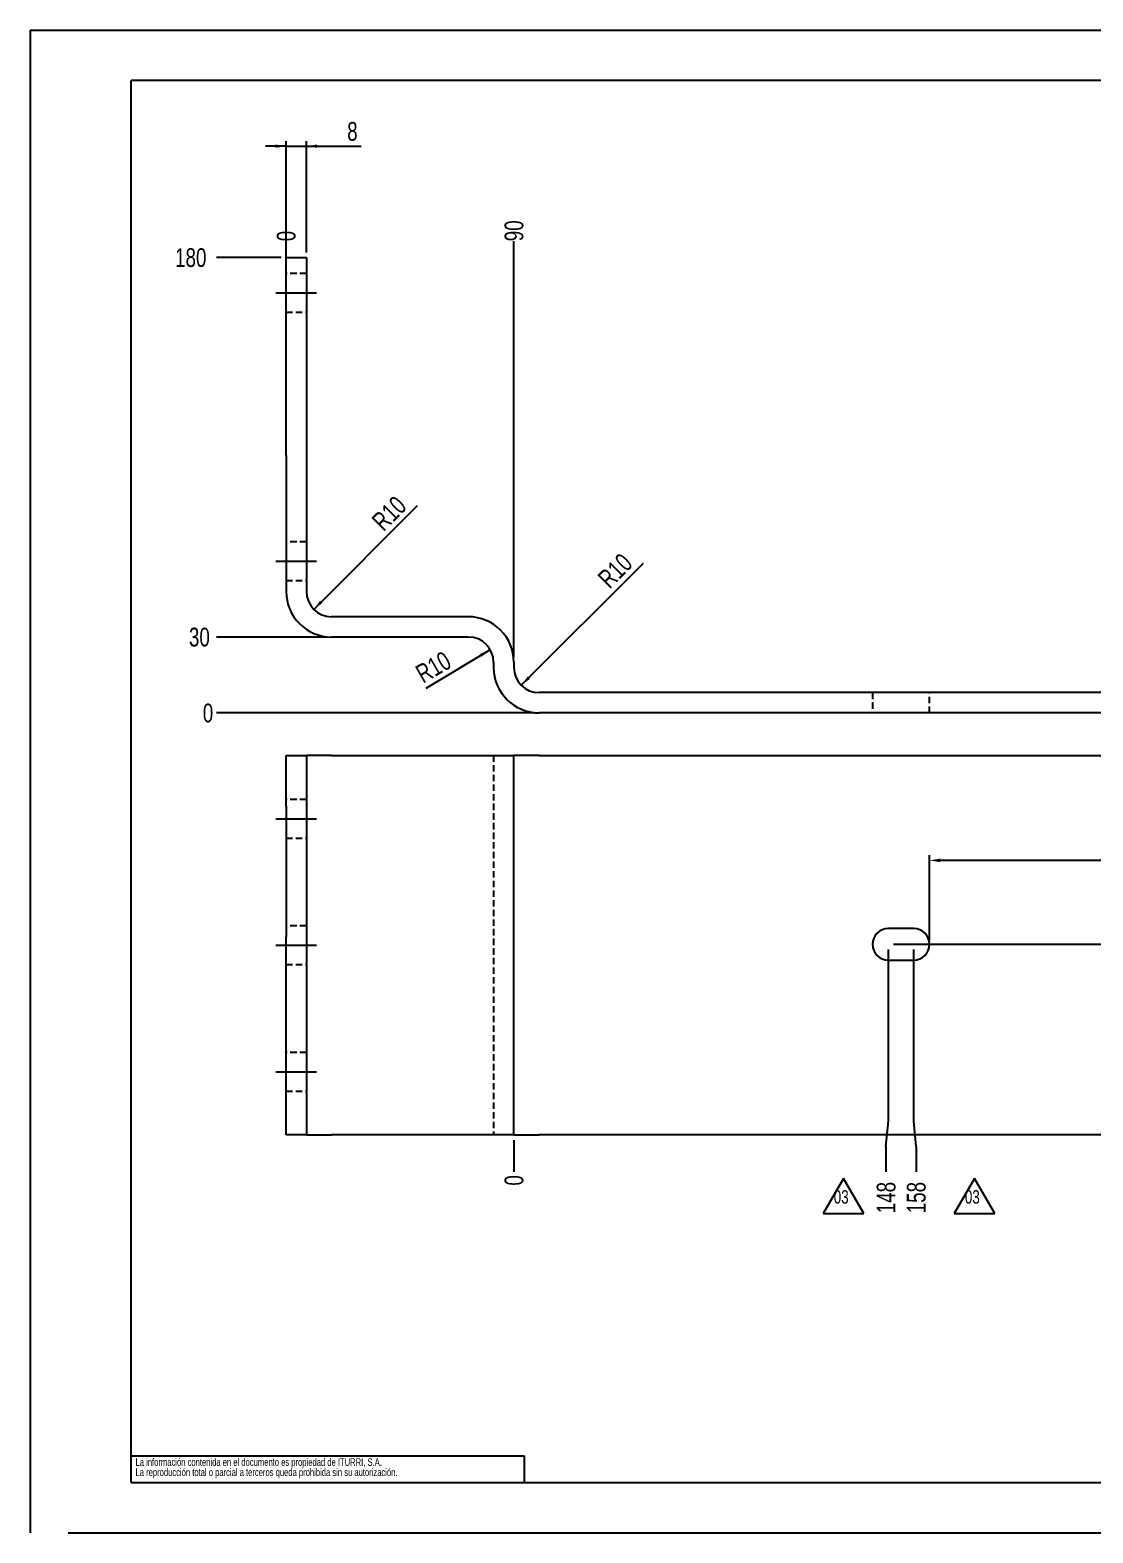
# Model space of a CAD drawing. Extents: x 0 to 2826, y -106 to 813.
# Drawn here: x 0 to 210, y 0 to 297 of the extents above; entities that cross this region are included whole.
import ezdxf

# ---------------------------------------------------------------- set-up
doc = ezdxf.new("R2010")
doc.units = 0
doc.header["$PDSIZE"] = -1
doc.linetypes.add('CENTERX2', pattern=[20.32, 12.7, -2.54, 2.54, -2.54])
doc.linetypes.add('HIDDEN', pattern=[1.905, 1.27, -0.635])
doc.layers.get('0').update_dxf_attribs({"linetype": 'CONTINUOUS'})
doc.layers.get('Defpoints').update_dxf_attribs({"linetype": 'CONTINUOUS'})
doc.layers.add('FORMATO', color=7, linetype='CONTINUOUS')
doc.layers.add('SLD-0', color=179, linetype='CONTINUOUS')
doc.styles.add('SLDTEXTSTYLE0', font='TXT', dxfattribs={"width": 0.75})
doc.dimstyles.new('ISO-25', dxfattribs={"dimtxt": 2.5, "dimasz": 2.5, "dimexe": 1.25, "dimexo": 0.625, "dimtad": 1, "dimdsep": 46, "dimtxsty": 'Standard', "dimcen": 2.5, "dimadec": 0, "dimazin": 0, "dimtfac": 1, "dimtmove": 0, "dimatfit": 3, "dimfxl": 1, "dimarcsym": 0})
doc.dimstyles.new('SLDDIMSTYLE0', dxfattribs={"dimtxt": 3.704167, "dimasz": 2.116667, "dimexe": 0, "dimexo": 0.0625, "dimgap": 0.926042, "dimtad": 0, "dimtih": 1, "dimtoh": 1, "dimdec": 0, "dimlfac": 2, "dimrnd": 1e-09, "dimdsep": 46, "dimtxsty": 'SLDTEXTSTYLE0', "dimblk1": 'NONE', "dimblk2": 'NONE', "dimsah": 1, "dimcen": 0.09, "dimadec": 0, "dimazin": 0, "dimtfac": 1, "dimtdec": 0, "dimtofl": 0, "dimtmove": 0, "dimatfit": 3, "dimldrblk": 'NONE', "dimfxl": 1, "dimtolj": 1, "dimtzin": 12, "dimarcsym": 0})
doc.dimstyles.new('SLDDIMSTYLE1', dxfattribs={"dimtxt": 3.704167, "dimasz": 2.116667, "dimexe": 0, "dimexo": 0.0625, "dimgap": 0.926042, "dimtad": 0, "dimtih": 1, "dimtoh": 1, "dimdec": 1, "dimlfac": 2, "dimrnd": 1e-09, "dimzin": 12, "dimdsep": 46, "dimtxsty": 'SLDTEXTSTYLE0', "dimblk1": 'NONE', "dimblk2": 'NONE', "dimsah": 1, "dimcen": 0.09, "dimadec": 0, "dimazin": 0, "dimtfac": 1, "dimtdec": 1, "dimtofl": 0, "dimtmove": 0, "dimatfit": 3, "dimldrblk": 'NONE', "dimfxl": 1, "dimtolj": 1, "dimtzin": 12, "dimarcsym": 0})
doc.dimstyles.new('SLDDIMSTYLE2', dxfattribs={"dimtxt": 3.704167, "dimasz": 2.116667, "dimexe": 0, "dimexo": 0.0625, "dimgap": 0.926042, "dimtad": 1, "dimdec": 1, "dimlfac": 2, "dimrnd": 1e-09, "dimzin": 12, "dimdsep": 46, "dimtxsty": 'SLDTEXTSTYLE0', "dimsah": 1, "dimcen": 0, "dimadec": 0, "dimazin": 0, "dimtfac": 1, "dimtdec": 1, "dimtofl": 0, "dimtmove": 1, "dimatfit": 3, "dimfxl": 1, "dimtolj": 1, "dimtzin": 12, "dimarcsym": 0})
doc.dimstyles.new('SLDDIMSTYLE3', dxfattribs={"dimtxt": 3.704167, "dimasz": 2.116667, "dimexe": 0, "dimexo": 0.0625, "dimgap": 0.926042, "dimtad": 1, "dimdec": 1, "dimlfac": 2, "dimrnd": 1e-09, "dimzin": 12, "dimdsep": 46, "dimtxsty": 'SLDTEXTSTYLE0', "dimsah": 1, "dimcen": 0.09, "dimadec": 0, "dimazin": 0, "dimtfac": 1, "dimtdec": 1, "dimtmove": 0, "dimatfit": 0, "dimfxl": 1, "dimtolj": 1, "dimtzin": 12, "dimarcsym": 0})

# ---------------------------------------------------------------- blocks, each defined once
blk = doc.blocks.new('SW_NOTE_0_4')
at = {"layer": 'SLD-0', "color": 0, "char_height": 1.5, "attachment_point": 1, "style": 'SLDTEXTSTYLE0'}
for s, insert in [('La información contenida en el documento es propiedad de ITURRI, S.A.', (0, 1.93)), ('La reproducción total o parcial a terceros queda prohibida sin su autorización.', (0, -0.07))]:
    blk.add_mtext(s, dxfattribs=dict(at, insert=insert))
blk = doc.blocks.new('SW_NOTE_0_8')
at = {"layer": 'SLD-0', "color": 0, "char_height": 1.5, "attachment_point": 1, "style": 'SLDTEXTSTYLE0'}
for s, insert in [('La información contenida en el documento es propiedad de ITURRI, S.A.', (0, 1.93)), ('La reproducción total o parcial a terceros queda prohibida sin su autorización.', (0, -0.07))]:
    blk.add_mtext(s, dxfattribs=dict(at, insert=insert))
blk = doc.blocks.new('_D')
at = {"layer": 'FORMATO', "transparency": 16777216}
blk.add_line((50.59, 250.13), (50.59, 255.26), dxfattribs=at)
at = {"layer": 'FORMATO', "transparency": 16777216, "insert": (48.75, 255.26), "char_height": 3.7, "attachment_point": 1, "rotation": 90, "style": 'SLDTEXTSTYLE0'}
blk.add_mtext('0', dxfattribs=at)
blk = doc.blocks.new('_NONE')
blk = doc.blocks.new('_D_1')
at = {"layer": 'FORMATO', "color": 7, "transparency": 16777216}
blk.add_line((95.59, 173.05), (95.59, 255.26), dxfattribs=at)
at = {"layer": 'FORMATO', "color": 7, "transparency": 16777216, "insert": (93.75, 255.26), "char_height": 3.704, "attachment_point": 1, "rotation": 90, "style": 'SLDTEXTSTYLE0'}
blk.add_mtext('90', dxfattribs=at)
blk = doc.blocks.new('_D_2')
at = {"layer": 'FORMATO', "color": 7, "transparency": 16777216}
blk.add_line((265.59, 167.05), (265.59, 255.26), dxfattribs=at)
at = {"layer": 'FORMATO', "color": 7, "transparency": 16777216, "insert": (263.75, 255.26), "char_height": 3.704, "attachment_point": 1, "rotation": 90, "style": 'SLDTEXTSTYLE0'}
blk.add_mtext('430', dxfattribs=at)
blk = doc.blocks.new('_D_3')
at = {"layer": 'FORMATO', "transparency": 16777216}
blk.add_line((99.59, 162.05), (36.86, 162.05), dxfattribs=at)
at = {"layer": 'FORMATO', "transparency": 16777216, "insert": (34.13, 163.89), "char_height": 3.7, "attachment_point": 1, "style": 'SLDTEXTSTYLE0'}
blk.add_mtext('0', dxfattribs=at)
blk = doc.blocks.new('_D_4')
at = {"layer": 'FORMATO', "color": 7, "transparency": 16777216}
blk.add_line((58.59, 177.05), (36.86, 177.05), dxfattribs=at)
at = {"layer": 'FORMATO', "color": 7, "transparency": 16777216, "insert": (31.39, 178.89), "char_height": 3.704, "attachment_point": 1, "style": 'SLDTEXTSTYLE0'}
blk.add_mtext('30', dxfattribs=at)
blk = doc.blocks.new('_D_5')
at = {"layer": 'FORMATO', "color": 7, "transparency": 16777216}
blk.add_line((49.59, 252.05), (36.86, 252.05), dxfattribs=at)
at = {"layer": 'FORMATO', "color": 7, "transparency": 16777216, "insert": (28.65, 253.89), "char_height": 3.704, "attachment_point": 1, "style": 'SLDTEXTSTYLE0'}
blk.add_mtext('180', dxfattribs=at)
blk = doc.blocks.new('_D_6')
at = {"layer": 'FORMATO', "color": 7, "transparency": 16777216}
blk.add_line((56.05, 182.52), (76.58, 203.01), dxfattribs=at)
blk.add_solid([(56.05, 182.52), (57.78, 183.78), (57.32, 184.24)], dxfattribs=at)
at = {"layer": 'FORMATO', "color": 7, "transparency": 16777216, "insert": (67.22, 200.39), "char_height": 3.704, "attachment_point": 1, "rotation": 45, "style": 'SLDTEXTSTYLE0'}
blk.add_mtext('R10', dxfattribs=at)
blk = doc.blocks.new('_D_7')
at = {"layer": 'FORMATO', "color": 7, "transparency": 16777216}
blk.add_line((90.92, 174.55), (78.19, 166.88), dxfattribs=at)
blk.add_solid([(90.92, 174.55), (88.94, 173.74), (89.27, 173.18)], dxfattribs=at)
at = {"layer": 'FORMATO', "color": 7, "transparency": 16777216, "insert": (75.8, 171.01), "char_height": 3.704, "attachment_point": 1, "rotation": 30, "style": 'SLDTEXTSTYLE0'}
blk.add_mtext('R10', dxfattribs=at)
blk = doc.blocks.new('_D_8')
at = {"layer": 'FORMATO', "color": 7, "transparency": 16777216}
blk.add_line((97.05, 167.52), (121.23, 191.67), dxfattribs=at)
blk.add_solid([(97.05, 167.52), (98.78, 168.78), (98.32, 169.25)], dxfattribs=at)
at = {"layer": 'FORMATO', "color": 7, "transparency": 16777216, "insert": (111.87, 189.06), "char_height": 3.704, "attachment_point": 1, "rotation": 45, "style": 'SLDTEXTSTYLE0'}
blk.add_mtext('R10', dxfattribs=at)
blk = doc.blocks.new('_D_9')
at = {"layer": 'FORMATO', "color": 7, "transparency": 16777216}
for p, q in [((50.59, 274.05), (46.52, 274.05)), ((50.59, 253.05), (50.59, 275.05)), ((50.59, 274.05), (54.59, 274.05)), ((54.59, 253.05), (54.59, 275.05)), ((54.59, 274.05), (65.4, 274.05))]:
    blk.add_line(p, q, dxfattribs=at)
for points in [[(50.59, 274.05), (48.47, 274.38), (48.47, 273.73)], [(54.59, 274.05), (56.7, 273.73), (56.7, 274.38)]]:
    blk.add_solid(points, dxfattribs=at)
at = {"layer": 'FORMATO', "color": 7, "transparency": 16777216, "insert": (62.66, 278.83), "char_height": 3.7, "attachment_point": 1, "style": 'SLDTEXTSTYLE0'}
blk.add_mtext('8', dxfattribs=at)
blk = doc.blocks.new('SW_NOTE_0')
at = {"layer": 'FORMATO', "color": 0, "insert": (0, 17.1), "char_height": 13.23, "attachment_point": 1, "style": 'SLDTEXTSTYLE0'}
blk.add_mtext('03', dxfattribs=at)
blk = doc.blocks.new('SIMBOLO_REV3')
at = {"layer": 'FORMATO'}
for p, q in [((201.4, 1620.3), (181.4, 1585.7)), ((221.4, 1585.7), (201.4, 1620.3)), ((181.4, 1585.7), (221.4, 1585.7))]:
    blk.add_line(p, q, dxfattribs=at)
at = {"layer": 'FORMATO', "color": 7}
blk.add_blockref('SW_NOTE_0', (191.8, 1591.6), dxfattribs=at)
blk = doc.blocks.new('_D_18')
at = {"layer": 'FORMATO', "transparency": 16777216}
blk.add_line((95.59, 77.64), (95.59, 71.38), dxfattribs=at)
at = {"layer": 'FORMATO', "transparency": 16777216, "insert": (93.75, 68.64), "char_height": 3.7, "attachment_point": 1, "rotation": 90, "style": 'SLDTEXTSTYLE0'}
blk.add_mtext('0', dxfattribs=at)
blk = doc.blocks.new('_D_19')
at = {"layer": 'FORMATO', "color": 7, "transparency": 16777216}
for p, q in [((169.59, 81.38), (169.59, 115.33)), ((169.11, 76.38), (169.59, 81.38)), ((169.11, 76.38), (169.11, 71.38))]:
    blk.add_line(p, q, dxfattribs=at)
at = {"layer": 'FORMATO', "color": 7, "transparency": 16777216, "insert": (167.28, 63.17), "char_height": 3.704, "attachment_point": 1, "rotation": 90, "style": 'SLDTEXTSTYLE0'}
blk.add_mtext('148', dxfattribs=at)
blk = doc.blocks.new('_D_20')
at = {"layer": 'FORMATO', "color": 7, "transparency": 16777216}
for p, q in [((174.59, 81.38), (174.59, 115.33)), ((175.06, 76.38), (174.59, 81.38)), ((175.06, 76.38), (175.06, 71.38))]:
    blk.add_line(p, q, dxfattribs=at)
at = {"layer": 'FORMATO', "color": 7, "transparency": 16777216, "insert": (173.23, 63.17), "char_height": 3.704, "attachment_point": 1, "rotation": 90, "style": 'SLDTEXTSTYLE0'}
blk.add_mtext('158', dxfattribs=at)
blk = doc.blocks.new('_D_21')
at = {"layer": 'FORMATO', "color": 7, "transparency": 16777216}
for p, q in [((253.59, 81.38), (253.59, 115.33)), ((252.89, 76.38), (253.59, 81.38)), ((252.89, 76.38), (252.89, 71.38))]:
    blk.add_line(p, q, dxfattribs=at)
at = {"layer": 'FORMATO', "color": 7, "transparency": 16777216, "insert": (251.06, 63.17), "char_height": 3.704, "attachment_point": 1, "rotation": 90, "style": 'SLDTEXTSTYLE0'}
blk.add_mtext('316', dxfattribs=at)
blk = doc.blocks.new('_D_22')
at = {"layer": 'FORMATO', "color": 7, "transparency": 16777216}
blk.add_line((258.59, 115.33), (258.59, 71.38), dxfattribs=at)
at = {"layer": 'FORMATO', "color": 7, "transparency": 16777216, "insert": (256.75, 63.17), "char_height": 3.704, "attachment_point": 1, "rotation": 90, "style": 'SLDTEXTSTYLE0'}
blk.add_mtext('326', dxfattribs=at)
blk = doc.blocks.new('_D_24')
at = {"layer": 'FORMATO', "color": 7, "transparency": 16777216}
blk.add_line((170.59, 116.33), (275.59, 116.33), dxfattribs=at)
at = {"layer": 'FORMATO', "color": 7, "transparency": 16777216, "insert": (275.59, 118.16), "char_height": 3.704, "attachment_point": 1, "style": 'SLDTEXTSTYLE0'}
blk.add_mtext('75,4', dxfattribs=at)
blk = doc.blocks.new('*D46')
at = {"color": 0, "lineweight": -2, "transparency": 16777216}
for p, q in [((177.71, 117.14), (177.71, 133.91)), ((265.59, 117.33), (265.59, 133.91)), ((263.47, 132.91), (179.82, 132.91))]:
    blk.add_line(p, q, dxfattribs=at)
at = {"color": 0, "transparency": 16777216}
for points in [[(179.82, 133.26), (179.82, 132.56), (177.71, 132.91)], [(263.47, 133.26), (263.47, 132.56), (265.59, 132.91)]]:
    blk.add_solid(points, dxfattribs=at)
at = {"layer": 'Defpoints', "color": 0, "transparency": 16777216}
for p in [(177.71, 132.91), (177.71, 116.14), (265.59, 116.33)]:
    blk.add_point(p, dxfattribs=at)
at = {"color": 0, "transparency": 16777216, "insert": (221.65, 136.9), "char_height": 4.939, "attachment_point": 5}
blk.add_mtext('175.8', dxfattribs=at)

msp = doc.modelspace()

# ---------------------------------------------------------------- linework, layer by layer
at = {"color": 7, "linetype": 'Continuous'}
for p, q in [((0, 297), (420, 297)), ((0, 297), (0, -0.001)), ((410, 287), (20, 287)), ((20, 10), (20, 287)), ((50.587, 252.055), (54.587, 252.055)), ((50.587, 249.126), (50.587, 252.055)), ((54.587, 252.055), (54.587, 249.126)), ((50.587, 219.984), (50.587, 249.126)), ((54.587, 249.126), (54.587, 219.984)), ((50.587, 212.913), (50.587, 219.984)), ((54.587, 219.984), (54.587, 212.913)), ((50.587, 212.913), (50.587, 186.055)), ((54.587, 212.913), (54.587, 186.055)), ((86.587, 181.055), (59.587, 181.055)), ((86.587, 177.055), (59.587, 177.055)), ((91.587, 172.055), (91.587, 171.055)), ((95.587, 172.055), (95.587, 171.055)), ((255.587, 166.055), (100.587, 166.055)), ((255.587, 162.055), (100.587, 162.055)), ((50.587, 153.645), (54.587, 153.645)), ((50.587, 143.645), (50.587, 153.645)), ((54.587, 153.645), (54.587, 143.645)), ((59.587, 153.645), (54.587, 153.645)), ((59.587, 153.645), (86.587, 153.645)), ((86.587, 153.645), (95.587, 153.645)), ((95.587, 78.645), (95.587, 153.645)), ((100.587, 153.645), (95.587, 153.645)), ((100.587, 153.645), (255.587, 153.645)), ((50.587, 143.645), (50.587, 117.787)), ((54.587, 143.645), (54.587, 117.787)), ((174.587, 119.455), (169.587, 119.455)), ((50.587, 110.716), (50.587, 117.787)), ((54.587, 117.787), (54.587, 110.716)), ((169.587, 113.205), (174.587, 113.205)), ((50.587, 81.574), (50.587, 110.716)), ((54.587, 110.716), (54.587, 81.574)), ((50.587, 78.645), (50.587, 81.574)), ((54.587, 81.574), (54.587, 78.645)), ((54.587, 78.645), (50.587, 78.645)), ((54.587, 78.645), (59.587, 78.645)), ((86.587, 78.645), (59.587, 78.645)), ((95.587, 78.645), (86.587, 78.645)), ((95.587, 78.645), (100.587, 78.645)), ((255.587, 78.645), (100.587, 78.645)), ((20, 10), (410, 10)), ((7.531, 0), (420, 0))]:
    msp.add_line(p, q, dxfattribs=at)
at = {"color": 7, "linetype": 'HIDDEN'}
for p, q in [((54.587, 248.877), (50.587, 248.877)), ((50.587, 241.232), (54.587, 241.232)), ((54.587, 195.877), (50.587, 195.877)), ((50.587, 188.232), (54.587, 188.232)), ((166.462, 166.055), (166.462, 162.055)), ((177.712, 162.055), (177.712, 166.055)), ((91.587, 153.645), (91.587, 78.645)), ((54.587, 144.967), (50.587, 144.967)), ((50.587, 137.322), (54.587, 137.322)), ((54.587, 119.967), (50.587, 119.967)), ((50.587, 112.322), (54.587, 112.322)), ((54.587, 94.967), (50.587, 94.967)), ((50.587, 87.322), (54.587, 87.322))]:
    msp.add_line(p, q, dxfattribs=at)
at = {"color": 7, "linetype": 'Continuous'}
for centre, radius, start, end in [((59.587, 186.055), 9, 180, 270), ((59.587, 186.055), 5, 180, 270), ((86.587, 172.055), 9, 0, 90), ((86.587, 172.055), 5, 0, 90), ((100.587, 171.055), 9, 180, 270), ((100.587, 171.055), 5, 180, 270), ((169.587, 116.33), 3.125, 90, 270), ((174.587, 116.33), 3.125, 270, 90)]:
    msp.add_arc(centre, radius, start, end, dxfattribs=at)
at = {"layer": 'FORMATO', "color": 7, "linetype": 'CENTERX2'}
for p, q in [((48.587, 245.055), (56.587, 245.055)), ((48.587, 192.055), (56.587, 192.055)), ((48.587, 141.145), (56.587, 141.145)), ((48.587, 116.145), (56.587, 116.145)), ((48.587, 91.145), (56.587, 91.145))]:
    msp.add_line(p, q, dxfattribs=at)
at = {"layer": 'SLD-0'}
for p, q in [((20.002, 15.245), (97.629, 15.245)), ((97.629, 15.245), (97.629, 10))]:
    msp.add_line(p, q, dxfattribs=at)

# ---------------------------------------------------------------- block references
at = {"color": 7, "linetype": 'Continuous', "xscale": 0.2, "yscale": 0.2, "zscale": 0.2}
msp.add_blockref('SIMBOLO_REV3', (120.428, -254.008), dxfattribs=at)
at = {"layer": 'FORMATO', "xscale": 0.2, "yscale": 0.2, "zscale": 0.2}
msp.add_blockref('SIMBOLO_REV3', (146.332, -254.008), dxfattribs=at)
at = {"layer": 'SLD-0'}
for name in ['SW_NOTE_0_4', 'SW_NOTE_0_8']:
    msp.add_blockref(name, (20.838, 12.819), dxfattribs=at)

# ---------------------------------------------------------------- dimensions: what is measured, and where the dimension line sits
dim = msp.add_linear_dim(base=(177.707, 132.909), p1=(265.587, 116.33), p2=(177.707, 116.145), dimstyle='ISO-25', override={"dimtxt": 4.938889, "dimasz": 2.116667, "dimexe": 1, "dimexo": 1, "dimgap": 1.524, "dimtih": 1, "dimtoh": 1, "dimdec": 1, "dimlfac": 2, "dimzin": 0, "dimtdec": 1, "dimtzin": 0})
dim.commit()
dim.dimension.update_dxf_attribs({"geometry": '*D46', "text_midpoint": (221.647, 136.902)})
at = {"layer": 'FORMATO', "color": 7}
dim = msp.add_linear_dim(base=(54.587, 274.055), p1=(50.587, 252.055), p2=(54.587, 252.055), dimstyle='SLDDIMSTYLE3', dxfattribs=at)
dim.commit()
dim.dimension.update_dxf_attribs({"geometry": '_D_9', "text_midpoint": (64.029, 274.055), "dimtype": 160})
for feature_location, offset, dtype, origin, picture, middle in [((265.587, 166.055), (0, 89.204), 1, (50.587, 249.126), '_D_2', (265.587, 259.365)), ((95.587, 172.055), (0, 83.204), 1, (50.587, 249.126), '_D_1', (95.587, 257.996)), ((50.587, 252.055), (-13.722, 0), 0, (100.587, 162.055), '_D_5', (32.76, 252.055)), ((59.587, 177.055), (-22.722, 0), 0, (100.587, 162.055), '_D_4', (34.128, 177.055)), ((169.587, 116.33), (-0.472, -44.951), 1, (95.587, 78.645), '_D_19', (169.115, 67.274)), ((174.587, 116.33), (0.472, -44.951), 1, (95.587, 78.645), '_D_20', (175.059, 67.274)), ((253.587, 116.33), (-0.696, -44.951), 1, (95.587, 78.645), '_D_21', (252.891, 67.274)), ((258.587, 116.33), (0, -44.951), 1, (95.587, 78.645), '_D_22', (258.587, 67.274)), ((169.587, 116.33), (106, 0), 0, (255.587, 78.645), '_D_24', (280.375, 116.33))]:
    dim = msp.add_ordinate_dim(feature_location=feature_location, offset=offset, dtype=dtype, origin=origin, dimstyle='SLDDIMSTYLE1', dxfattribs=at)
    dim.commit()
    dim.dimension.update_dxf_attribs({"geometry": picture, "text_midpoint": middle})
at = {"layer": 'FORMATO'}
for feature_location, offset, dtype, origin, picture, middle in [((50.586984969, 249.125986824), (0, 6.133280094), 1, (50.586984969, 249.125986824), '_D', (50.586984969, 256.627750679)), ((100.586984969, 162.054919012), (-63.722033388, 0), 0, (100.586984969, 162.054919012), '_D_3', (35.49646782, 162.054919012)), ((95.586984969, 78.644978865), (0, -7.26602337), 1, (95.586984969, 78.644978865), '_D_18', (95.586984969, 70.010471734))]:
    dim = msp.add_ordinate_dim(feature_location=feature_location, offset=offset, dtype=dtype, origin=origin, dimstyle='SLDDIMSTYLE0', dxfattribs=at)
    dim.commit()
    dim.dimension.update_dxf_attribs({"geometry": picture, "text_midpoint": middle})
at = {"layer": 'FORMATO', "color": 7}
for center, mpoint, picture, middle in [((59.587, 186.055), (56.051, 182.519), '_D_6', (73.718, 200.186)), ((100.587, 171.055), (97.051, 167.519), '_D_8', (118.343, 188.811)), ((86.587, 172.055), (90.917, 174.555), '_D_7', (81.196, 168.942))]:
    dim = msp.add_radius_dim(center=center, mpoint=mpoint, dimstyle='SLDDIMSTYLE2', dxfattribs=at)
    dim.commit()
    dim.dimension.update_dxf_attribs({"geometry": picture, "text_midpoint": middle, "dimtype": 164})

doc.saveas('drawing.dxf')
